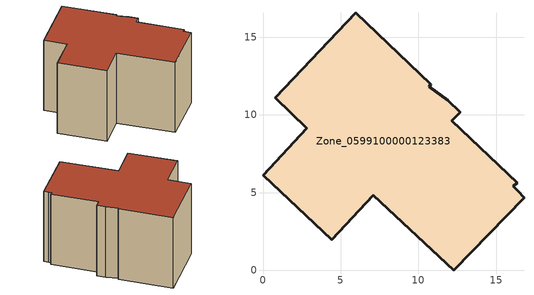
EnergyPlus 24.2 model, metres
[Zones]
Zone_0599100000123383
 floor ground (C_G): 7.08,4.83 4.41,1.98 0,6.13 2.83,9.15 0.77,11.1 5.98,16.58 10.8,11.98 10.69,11.83 11.89,10.94 12.7,10.17 12.16,9.62 16.36,5.64 16.1,5.4 16.38,5.12 16.79,4.67 12.27,0 z0
 wall outside (C_F): 4.41,1.98 7.08,4.83 12.27,0 16.79,4.67 16.38,5.12 16.1,5.4 16.36,5.64 12.16,9.62 12.7,10.17 11.89,10.94 10.69,11.83 10.8,11.98 5.98,16.58 0.77,11.1 2.83,9.15 0,6.13 4.41,1.98 z0:9.79
 roof outside (C_R): 11.89,10.94 10.69,11.83 10.8,11.98 5.98,16.58 0.77,11.1 2.83,9.15 0,6.13 4.41,1.98 7.08,4.83 12.27,0 16.79,4.67 16.38,5.12 16.1,5.4 16.36,5.64 12.16,9.62 12.7,10.17 z9.79
[BUILDING]
Pand.0599100000123383: North Axis=0; Terrain=City; Loads Convergence Tolerance Value=0.04; Temperature Convergence Tolerance Value=0.4; Solar Distribution=FullExterior; Maximum Number of Warmup Days=25; Minimum Number of Warmup Days=1
[Site:Location]
Rotterdam.The.Hague.AP_ZH_NLD Design_Conditions: Latitude=51.96; Longitude=4.45; Time Zone=1; Elevation=-4.5
[SITE:GROUNDTEMPERATURE:BUILDINGSURFACE]
18, 18, 18, 18, 18, 18, 18, 18, 18, 18, 18, 18
[MATERIAL] Thermal Absorptance=0.9; Solar Absorptance=0.7; Visible Absorptance=0.7
Name | Roughness | Thickness | Conductivity | Density | Specific Heat
G.TC.1946 | MediumSmooth | 0.15 | 1 | 540 | 1210
F.TC.1946 | Rough | 0.3 | 0.857143 | 1920 | 840
R.TC.1946 | MediumRough | 0.2 | 0.909091 | 1500 | 1000
[CONSTRUCTION]
C_G: G.TC.1946
C_F: F.TC.1946
C_R: R.TC.1946
[ZONE]
Zone_0599100000123383: Type=1; Multiplier=1; Ceiling Height=Autocalculate; Volume=Autocalculate; Floor Area=autocalculate; Part of Total Floor Area=Yes
[ZONEINFILTRATION:DESIGNFLOWRATE]
Infil_Zone_0599100000123383: Zone or ZoneList or Space or SpaceList=Zone_0599100000123383; Schedule=AlwaysOn; Design Flow Rate Calculation Method=Flow/Area; Flow Rate per Floor Area=0.003; Constant Term Coefficient=1; Temperature Term Coefficient=0; Velocity Term Coefficient=0; Velocity Squared Term Coefficient=0
[HVACTEMPLATE:ZONE:IDEALLOADSAIRSYSTEM]
Zone_0599100000123383: Maximum Heating Supply Air Temperature=50; Minimum Cooling Supply Air Temperature=13; Maximum Heating Supply Air Humidity Ratio=0.0156; Minimum Cooling Supply Air Humidity Ratio=0.0077; Heating Limit=NoLimit; Cooling Limit=NoLimit; Dehumidification Control Type=ConstantSensibleHeatRatio; Cooling Sensible Heat Ratio=0.7; Dehumidification Setpoint=60; Humidification Control Type=None; Humidification Setpoint=30; Outdoor Air Method=None; Outdoor Air Flow Rate per Person=0.00944; Outdoor Air Flow Rate per Zone Floor Area=0; Outdoor Air Flow Rate per Zone=0; Demand Controlled Ventilation Type=None; Outdoor Air Economizer Type=NoEconomizer; Heat Recovery Type=None; Sensible Heat Recovery Effectiveness=0.7; Latent Heat Recovery Effectiveness=0.65
[ZONECONTROL:THERMOSTAT]
ThermostatControl_Zone_0599100000123383: Zone or ZoneList=Zone_0599100000123383; Control Type Schedule=DualSetpointControlType; Control 1=Thermostat_Zone_0599100000123383; Temperature Difference Between Cutout And Setpoint=0
[THERMOSTATSETPOINT:DUALSETPOINT]
Thermostat_Zone_0599100000123383: Heating Setpoint Temperature Schedule=HeatingSetpoint_Zone_0599100000123383; Cooling Setpoint Temperature Schedule=CoolingSetpoint_Zone_0599100000123383
[SCHEDULE:COMPACT]
HeatingSetpoint_Zone_0599100000123383: Through: 12/31, For: AllDays, Until: 24:00, 21
CoolingSetpoint_Zone_0599100000123383: Through: 12/31, For: AllDays, Until: 24:00, 24
DualSetpointControlType: Through: 12/31, For: AllDays, Until: 24:00, 4
AlwaysOn: Through: 12/31, For: AllDays, Until: 24:00, 1
